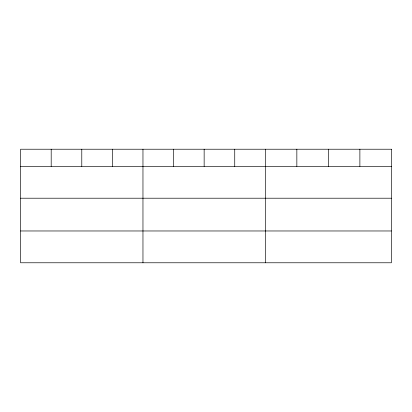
<?xml version="1.0" encoding="UTF-8"?>
<svg xmlns="http://www.w3.org/2000/svg" width="412" height="412" viewBox="0 0 412 412"><rect width="100%" height="100%" fill="white"/><g stroke="black" fill="none" stroke-linecap="round" stroke-linejoin="round"><path stroke-width="0.62" d="M20.6 166.407L391.4 166.407M20.6 198.208L391.4 198.208M20.6 230.972L391.4 230.972M359.882 149.226L359.882 166.407M328.364 149.226L328.364 166.407M296.846 149.226L296.846 166.407M265.328 149.226L265.328 262.774M234.737 149.226L234.737 166.407M204.146 149.226L204.146 166.407M173.555 149.226L173.555 166.407M142.964 149.226L142.964 262.774M112.373 149.226L112.373 166.407M81.782 149.226L81.782 166.407M51.191 149.226L51.191 166.407M391.4 149.226L20.6 149.226L20.6 262.774L391.4 262.774L391.4 149.226"/></g></svg>
